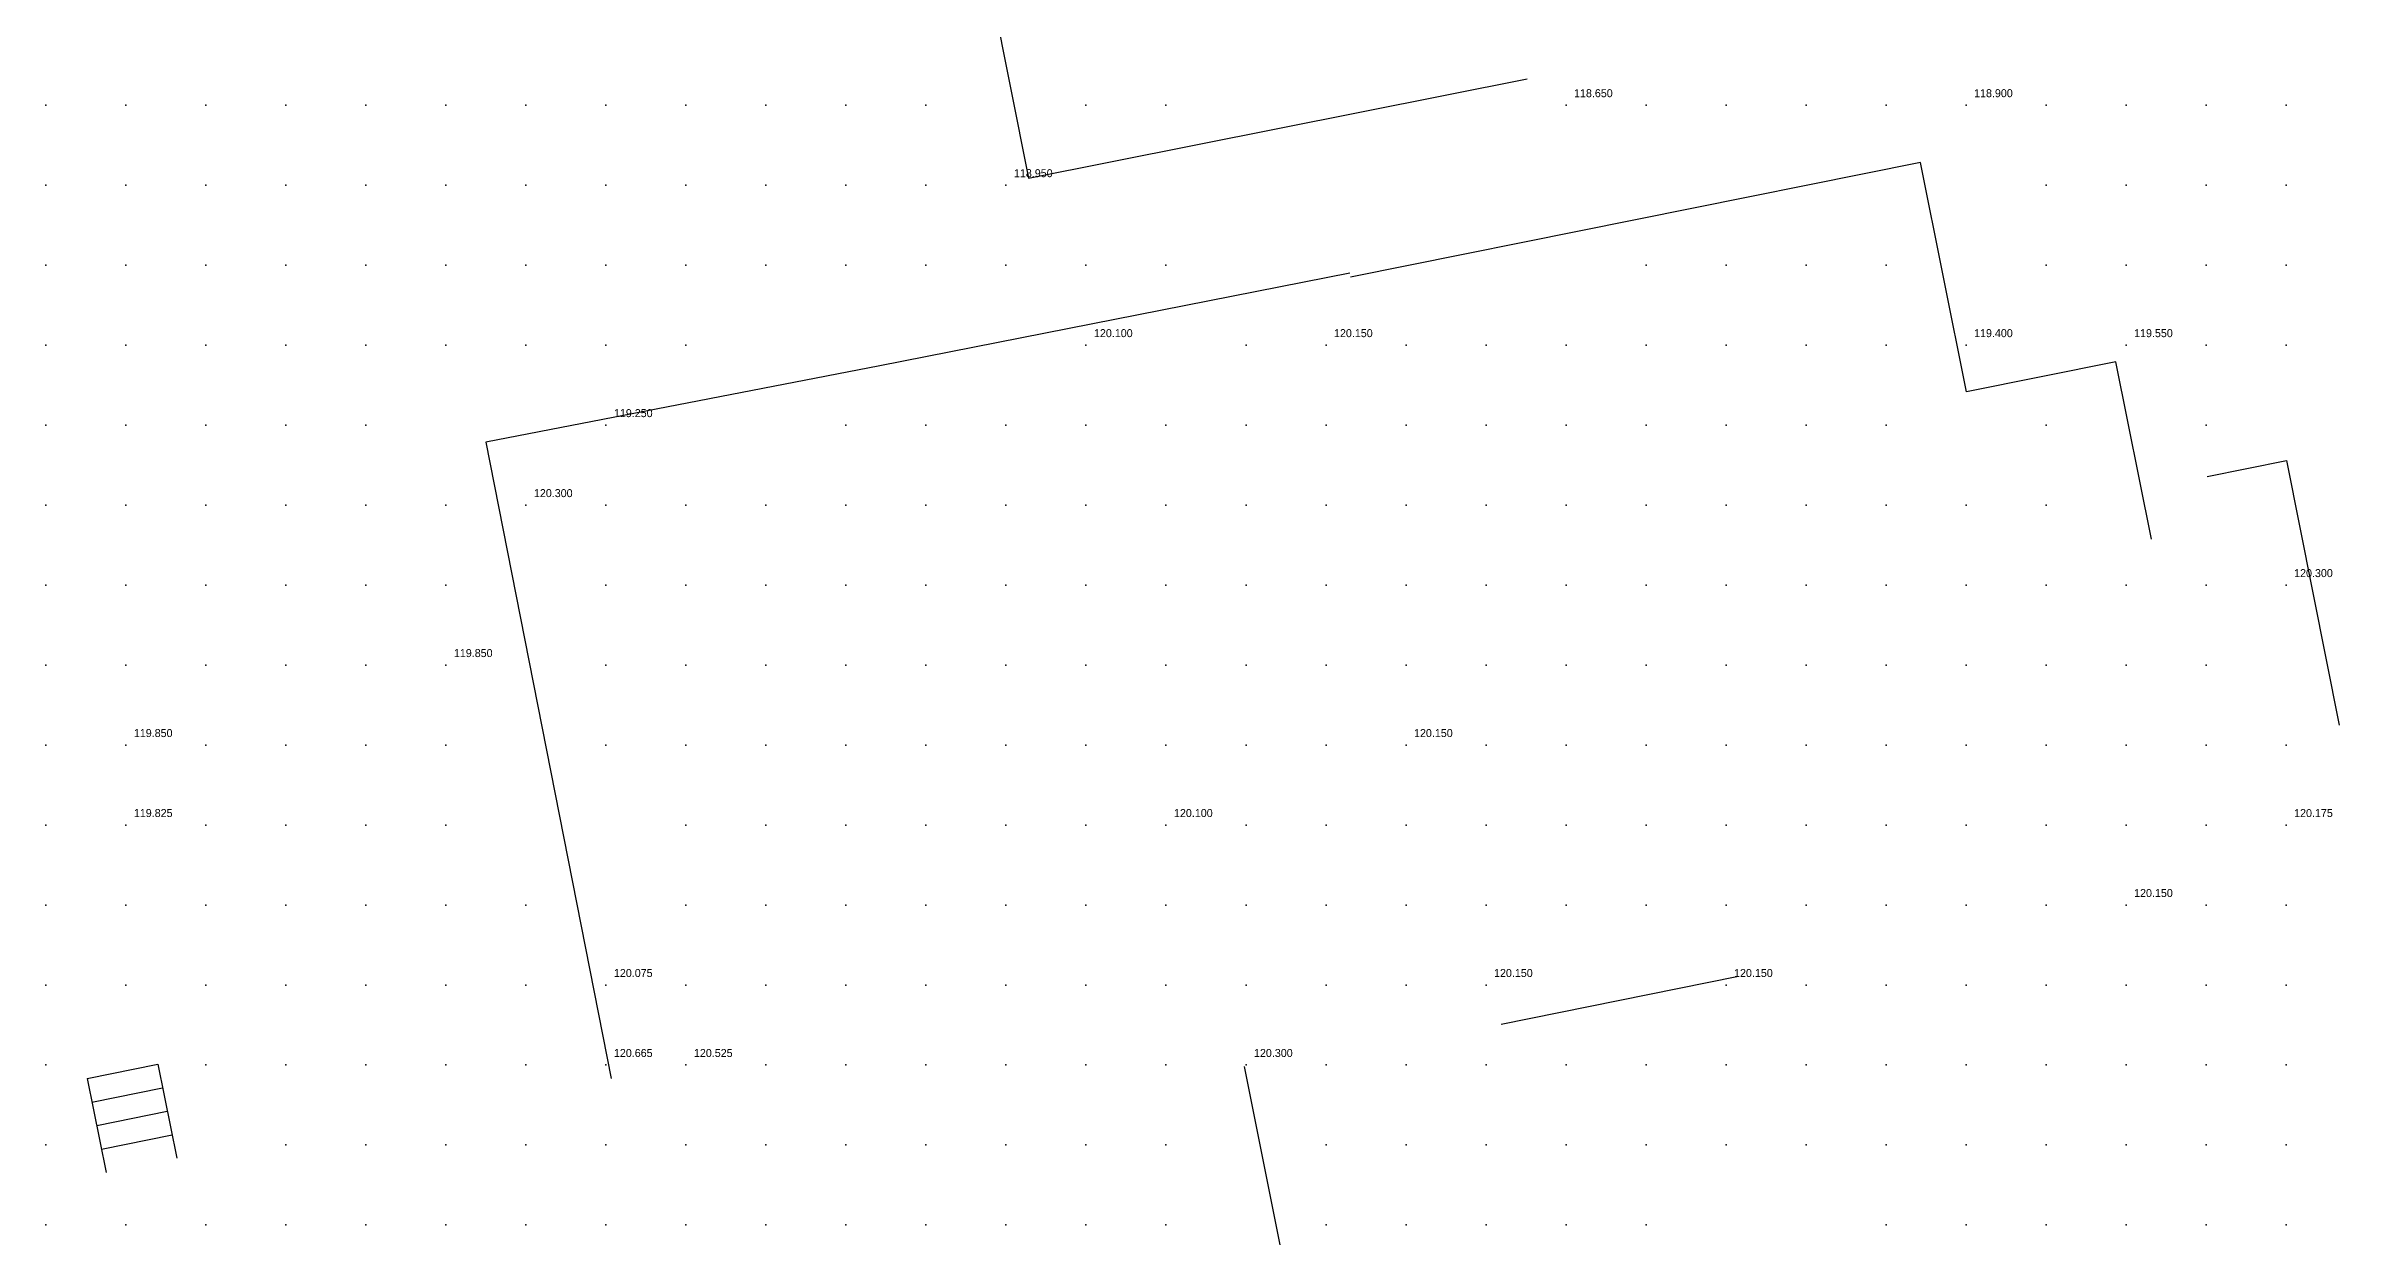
# Model space of a CAD drawing. Header units: metres. Extents: x 287878 to 288137, y 62805 to 63074.
# Drawn here: x 287943 to 287971.66, y 63029.86 to 63044.74 of the extents above; entities that cross this region are included whole.
import ezdxf

# ---------------------------------------------------------------- set-up
doc = ezdxf.new("R2010")
doc.units = ezdxf.units.M
for name, color, linetype in [('BARRIERS', 1, 'Continuous'), ('SURVEY_INTERP', 8, 'Continuous'), ('SURVEY_REAL', 3, 'Continuous')]:
    doc.layers.add(name, color=color, linetype=linetype)

msp = doc.modelspace()

# ---------------------------------------------------------------- linework, layer by layer
at = {"layer": 'BARRIERS'}
for p, q in [((287954.617, 63046.419), (287955.281, 63043.087)), ((287955.281, 63043.087), (287961.516, 63044.328)), ((287966.429, 63043.284), (287959.307, 63041.849)), ((287967.007, 63040.417), (287966.429, 63043.284)), ((287959.297, 63041.899), (287953.423, 63040.742)), ((287953.423, 63040.742), (287948.498, 63039.787)), ((287968.872, 63040.793), (287967.007, 63040.417)), ((287969.319, 63038.574), (287968.872, 63040.793)), ((287948.498, 63039.787), (287950.065, 63031.832)), ((287970.013, 63039.359), (287971.003, 63039.558)), ((287971.003, 63039.558), (287971.662, 63036.25)), ((287961.189, 63032.512), (287964.136, 63033.106)), ((287943.516, 63031.831), (287944.398, 63032.01)), ((287944.398, 63032.01), (287944.636, 63030.834)), ((287957.979, 63031.979), (287958.673, 63028.499)), ((287943.516, 63031.831), (287943.754, 63030.655)), ((287943.575, 63031.537), (287944.457, 63031.716)), ((287943.635, 63031.243), (287944.517, 63031.422)), ((287943.695, 63030.949), (287944.577, 63031.128))]:
    msp.add_line(p, q, dxfattribs=at)
at = {"layer": 'SURVEY_INTERP'}
for p in [(287943, 63044, 120.337), (287944, 63044, 120.31), (287945, 63044, 120.226), (287946, 63044, 120.149), (287947, 63044, 120.109), (287948, 63044, 120.083), (287949, 63044, 120.062), (287950, 63044, 120.033), (287951, 63044, 119.979), (287952, 63044, 119.909), (287953, 63044, 119.855), (287954, 63044, 119.835), (287956, 63044, 119.821), (287957, 63044, 119.8), (287963, 63044, 119.57), (287964, 63044, 119.508), (287965, 63044, 119.383), (287966, 63044, 119.135), (287968, 63044, 119.122), (287969, 63044, 119.337), (287970, 63044, 119.43), (287971, 63044, 119.464), (287943, 63043, 120.445), (287944, 63043, 120.416), (287945, 63043, 120.362), (287946, 63043, 120.307), (287947, 63043, 120.266), (287948, 63043, 120.235), (287949, 63043, 120.207), (287950, 63043, 120.175), (287951, 63043, 120.133), (287952, 63043, 120.086), (287953, 63043, 120.045), (287954, 63043, 120.016), (287968, 63043, 119.289), (287969, 63043, 119.451), (287970, 63043, 119.534), (287971, 63043, 119.566), (287943, 63042, 120.548), (287944, 63042, 120.511), (287945, 63042, 120.466), (287946, 63042, 120.422), (287947, 63042, 120.384), (287948, 63042, 120.352), (287949, 63042, 120.324), (287950, 63042, 120.295), (287951, 63042, 120.262), (287952, 63042, 120.226), (287953, 63042, 120.191), (287954, 63042, 120.159), (287955, 63042, 120.131), (287956, 63042, 120.105), (287957, 63042, 120.087), (287963, 63042, 119.852), (287964, 63042, 119.78), (287965, 63042, 119.686), (287966, 63042, 119.577), (287968, 63042, 119.544), (287969, 63042, 119.611), (287970, 63042, 119.657), (287971, 63042, 119.675), (287943, 63041, 120.624), (287944, 63041, 120.58), (287945, 63041, 120.536), (287946, 63041, 120.496), (287947, 63041, 120.46), (287948, 63041, 120.431), (287949, 63041, 120.409), (287950, 63041, 120.389), (287951, 63041, 120.367), (287958, 63041, 120.151), (287960, 63041, 120.128), (287961, 63041, 120.08), (287962, 63041, 120.03), (287963, 63041, 119.978), (287964, 63041, 119.919), (287965, 63041, 119.854), (287966, 63041, 119.791), (287970, 63041, 119.784), (287971, 63041, 119.787), (287943, 63040, 120.662), (287944, 63040, 120.609), (287945, 63040, 120.565), (287946, 63040, 120.523), (287947, 63040, 120.483), (287953, 63040, 120.41), (287954, 63040, 120.378), (287955, 63040, 120.341), (287956, 63040, 120.3), (287957, 63040, 120.254), (287958, 63040, 120.206), (287959, 63040, 120.176), (287960, 63040, 120.173), (287961, 63040, 120.159), (287962, 63040, 120.129), (287963, 63040, 120.091), (287964, 63040, 120.046), (287965, 63040, 119.999), (287966, 63040, 119.956), (287968, 63040, 119.912), (287970, 63040, 119.906), (287943, 63039, 120.647), (287944, 63039, 120.581), (287945, 63039, 120.541), (287946, 63039, 120.498), (287947, 63039, 120.433), (287948, 63039, 120.389), (287950, 63039, 120.476), (287951, 63039, 120.509), (287952, 63039, 120.513), (287953, 63039, 120.496), (287954, 63039, 120.465), (287955, 63039, 120.426), (287956, 63039, 120.381), (287957, 63039, 120.335), (287958, 63039, 120.292), (287959, 63039, 120.261), (287960, 63039, 120.248), (287961, 63039, 120.237), (287962, 63039, 120.219), (287963, 63039, 120.192), (287964, 63039, 120.158), (287965, 63039, 120.122), (287966, 63039, 120.088), (287967, 63039, 120.061), (287968, 63039, 120.042), (287943, 63038, 120.548), (287944, 63038, 120.457), (287945, 63038, 120.451), (287946, 63038, 120.43), (287947, 63038, 120.284), (287948, 63038, 120.141), (287950, 63038, 120.467), (287951, 63038, 120.557), (287952, 63038, 120.582), (287953, 63038, 120.572), (287954, 63038, 120.54), (287955, 63038, 120.494), (287956, 63038, 120.443), (287957, 63038, 120.396), (287958, 63038, 120.356), (287959, 63038, 120.322), (287960, 63038, 120.3), (287961, 63038, 120.296), (287962, 63038, 120.294), (287963, 63038, 120.281), (287964, 63038, 120.257), (287965, 63038, 120.227), (287966, 63038, 120.197), (287967, 63038, 120.169), (287968, 63038, 120.146), (287969, 63038, 120.128), (287970, 63038, 120.112), (287943, 63037, 120.341), (287944, 63037, 120.165), (287945, 63037, 120.282), (287946, 63037, 120.372), (287947, 63037, 120.163), (287950, 63037, 120.483), (287951, 63037, 120.614), (287952, 63037, 120.652), (287953, 63037, 120.644), (287954, 63037, 120.604), (287955, 63037, 120.539), (287956, 63037, 120.462), (287957, 63037, 120.403), (287958, 63037, 120.372), (287959, 63037, 120.315), (287960, 63037, 120.258), (287961, 63037, 120.301), (287962, 63037, 120.349), (287963, 63037, 120.359), (287964, 63037, 120.345), (287965, 63037, 120.319), (287966, 63037, 120.287), (287967, 63037, 120.255), (287968, 63037, 120.226), (287969, 63037, 120.202), (287970, 63037, 120.183), (287943, 63036, 120.162), (287945, 63036, 120.133), (287946, 63036, 120.379), (287947, 63036, 120.338), (287948, 63036, 120.2), (287950, 63036, 120.591), (287951, 63036, 120.696), (287952, 63036, 120.728), (287953, 63036, 120.715), (287954, 63036, 120.663), (287955, 63036, 120.561), (287956, 63036, 120.402), (287957, 63036, 120.288), (287958, 63036, 120.337), (287959, 63036, 120.286), (287961, 63036, 120.282), (287962, 63036, 120.399), (287963, 63036, 120.433), (287964, 63036, 120.427), (287965, 63036, 120.401), (287966, 63036, 120.363), (287967, 63036, 120.319), (287968, 63036, 120.274), (287969, 63036, 120.24), (287970, 63036, 120.214), (287971, 63036, 120.196), (287943, 63035, 120.187), (287945, 63035, 120.159), (287946, 63035, 120.471), (287947, 63035, 120.576), (287948, 63035, 120.59), (287951, 63035, 120.787), (287952, 63035, 120.803), (287953, 63035, 120.788), (287954, 63035, 120.729), (287955, 63035, 120.597), (287956, 63035, 120.338), (287958, 63035, 120.302), (287959, 63035, 120.377), (287960, 63035, 120.318), (287961, 63035, 120.395), (287962, 63035, 120.485), (287963, 63035, 120.516), (287964, 63035, 120.509), (287965, 63035, 120.478), (287966, 63035, 120.429), (287967, 63035, 120.362), (287968, 63035, 120.277), (287969, 63035, 120.222), (287970, 63035, 120.214), (287943, 63034, 120.486), (287944, 63034, 120.259), (287945, 63034, 120.436), (287946, 63034, 120.67), (287947, 63034, 120.785), (287948, 63034, 120.826), (287949, 63034, 120.843), (287951, 63034, 120.834), (287952, 63034, 120.85), (287953, 63034, 120.857), (287954, 63034, 120.817), (287955, 63034, 120.706), (287956, 63034, 120.51), (287957, 63034, 120.362), (287958, 63034, 120.457), (287959, 63034, 120.536), (287960, 63034, 120.544), (287961, 63034, 120.571), (287962, 63034, 120.603), (287963, 63034, 120.611), (287964, 63034, 120.593), (287965, 63034, 120.555), (287966, 63034, 120.496), (287967, 63034, 120.405), (287968, 63034, 120.263), (287970, 63034, 120.228), (287971, 63034, 120.239), (287943, 63033, 120.917), (287944, 63033, 120.805), (287945, 63033, 120.842), (287946, 63033, 120.935), (287947, 63033, 120.993), (287948, 63033, 121.001), (287949, 63033, 120.954), (287951, 63033, 120.732), (287952, 63033, 120.821), (287953, 63033, 120.913), (287954, 63033, 120.918), (287955, 63033, 120.858), (287956, 63033, 120.761), (287957, 63033, 120.691), (287958, 63033, 120.695), (287959, 63033, 120.717), (287960, 63033, 120.724), (287965, 63033, 120.63), (287966, 63033, 120.571), (287967, 63033, 120.485), (287968, 63033, 120.364), (287969, 63033, 120.279), (287970, 63033, 120.315), (287971, 63033, 120.345), (287943, 63032, 121.276), (287945, 63032, 121.186), (287946, 63032, 121.197), (287947, 63032, 121.198), (287948, 63032, 121.161), (287949, 63032, 121.051), (287952, 63032, 120.774), (287953, 63032, 120.977), (287954, 63032, 121.025), (287955, 63032, 121.003), (287956, 63032, 120.954), (287957, 63032, 120.911), (287959, 63032, 120.885), (287960, 63032, 120.878), (287961, 63032, 120.865), (287962, 63032, 120.838), (287963, 63032, 120.795), (287964, 63032, 120.74), (287965, 63032, 120.688), (287966, 63032, 120.642), (287967, 63032, 120.589), (287968, 63032, 120.521), (287969, 63032, 120.47), (287970, 63032, 120.461), (287971, 63032, 120.466), (287943, 63031, 121.574), (287946, 63031, 121.439), (287947, 63031, 121.403), (287948, 63031, 121.338), (287949, 63031, 121.215), (287950, 63031, 121.005), (287951, 63031, 120.841), (287952, 63031, 120.964), (287953, 63031, 121.096), (287954, 63031, 121.14), (287955, 63031, 121.131), (287956, 63031, 121.095), (287957, 63031, 121.054), (287959, 63031, 121.015), (287960, 63031, 121.009), (287961, 63031, 120.987), (287962, 63031, 120.939), (287963, 63031, 120.857), (287964, 63031, 120.751), (287965, 63031, 120.674), (287966, 63031, 120.668), (287967, 63031, 120.674), (287968, 63031, 120.656), (287969, 63031, 120.629), (287970, 63031, 120.61), (287971, 63031, 120.597), (287943, 63030, 121.857), (287944, 63030, 121.788), (287945, 63030, 121.722), (287946, 63030, 121.667), (287947, 63030, 121.613), (287948, 63030, 121.541), (287949, 63030, 121.433), (287950, 63030, 121.298), (287951, 63030, 121.197), (287952, 63030, 121.182), (287953, 63030, 121.219), (287954, 63030, 121.251), (287955, 63030, 121.243), (287956, 63030, 121.193), (287957, 63030, 121.113), (287959, 63030, 121.078), (287960, 63030, 121.112), (287961, 63030, 121.104), (287962, 63030, 121.038), (287963, 63030, 120.892), (287966, 63030, 120.582), (287967, 63030, 120.724), (287968, 63030, 120.769), (287969, 63030, 120.768), (287970, 63030, 120.753), (287971, 63030, 120.732)]:
    msp.add_point(p, dxfattribs=at)
at = {"layer": 'SURVEY_REAL'}
for p in [(287962, 63044, 118.65), (287967, 63044, 118.9), (287955, 63043, 118.95), (287956, 63041, 120.1), (287959, 63041, 120.15), (287967, 63041, 119.4), (287969, 63041, 119.55), (287950, 63040, 119.25), (287949, 63039, 120.3), (287971, 63038, 120.3), (287948, 63037, 119.85), (287944, 63036, 119.85), (287960, 63036, 120.15), (287944, 63035, 119.825), (287957, 63035, 120.1), (287971, 63035, 120.175), (287969, 63034, 120.15), (287950, 63033, 120.075), (287961, 63033, 120.15), (287964, 63033, 120.15), (287950, 63032, 120.665), (287951, 63032, 120.525), (287958, 63032, 120.3)]:
    msp.add_point(p, dxfattribs=at)

# ---------------------------------------------------------------- texts
for s, p in [('118.650', (287962.1, 63044.1, 118.65)), ('118.900', (287967.1, 63044.1, 118.9)), ('118.950', (287955.1, 63043.1, 118.95)), ('120.100', (287956.1, 63041.1, 120.1)), ('120.150', (287959.1, 63041.1, 120.15)), ('119.400', (287967.1, 63041.1, 119.4)), ('119.550', (287969.1, 63041.1, 119.55)), ('119.250', (287950.1, 63040.1, 119.25)), ('120.300', (287949.1, 63039.1, 120.3)), ('120.300', (287971.1, 63038.1, 120.3)), ('119.850', (287948.1, 63037.1, 119.85)), ('119.850', (287944.1, 63036.1, 119.85)), ('120.150', (287960.1, 63036.1, 120.15)), ('119.825', (287944.1, 63035.1, 119.825)), ('120.100', (287957.1, 63035.1, 120.1)), ('120.175', (287971.1, 63035.1, 120.175)), ('120.150', (287969.1, 63034.1, 120.15)), ('120.075', (287950.1, 63033.1, 120.075)), ('120.150', (287961.1, 63033.1, 120.15)), ('120.150', (287964.1, 63033.1, 120.15)), ('120.665', (287950.1, 63032.1, 120.665)), ('120.525', (287951.1, 63032.1, 120.525)), ('120.300', (287958.1, 63032.1, 120.3))]:
    msp.add_text(s, height=0.1, dxfattribs=at).set_placement(p)

doc.saveas('drawing.dxf')
